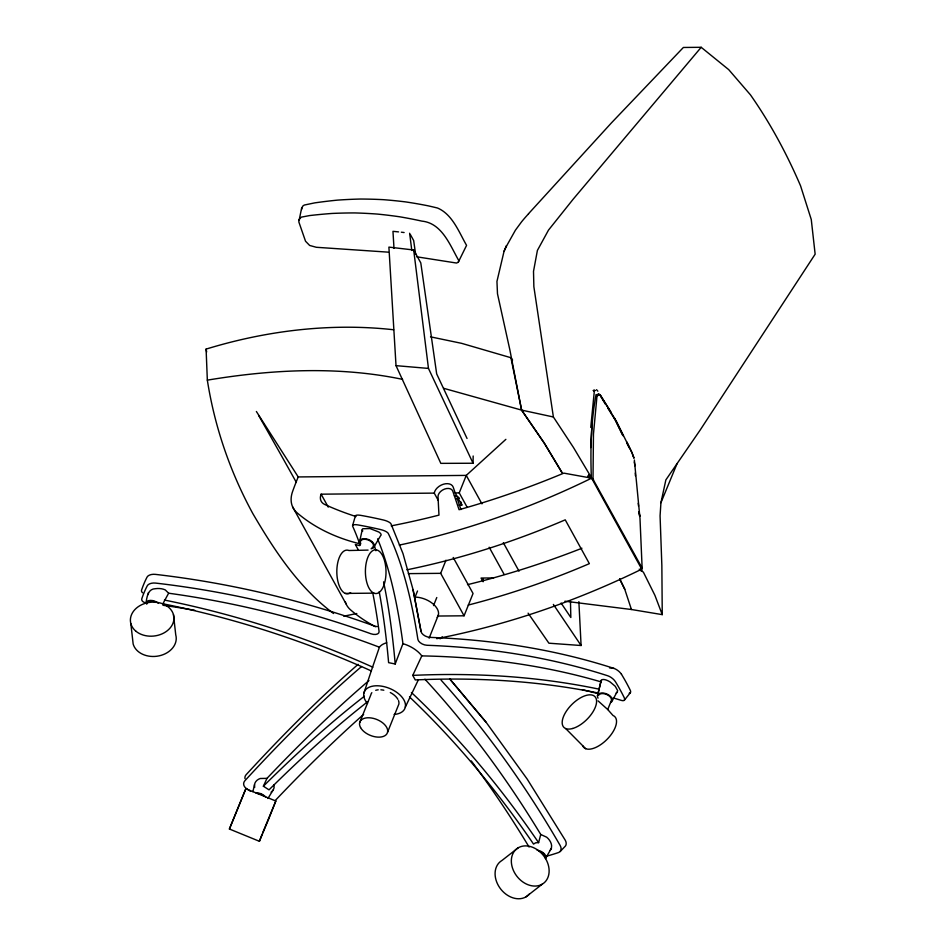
<?xml version="1.0" encoding="UTF-8"?>
<svg xmlns="http://www.w3.org/2000/svg" width="946" height="946" viewBox="0 0 946 946"><rect width="100%" height="100%" fill="white"/><g stroke="black" fill="none" stroke-linecap="round" stroke-linejoin="round"><path stroke-width="1.42" d="M467.04 438.483L436.674 373.906L420.793 262.905L413.686 249.992L388.901 247.107L396.019 365.653L440.824 463.363L473.059 463.244L473.166 455.996M640.655 568.96L641.908 568.83L641.991 567.837L593.012 479.22L593.461 434.072L597.092 394.967M596.075 394.494C590.872 422.07 590.339 450.237 591.368 478.203L593.012 479.22M158.502 603.382A7.828 4.553 21.9 0 0 146.086 602.567C146.961 596.737 147.943 588.85 155.428 588.696A10.784 5.924 -0.1 0 1 165.302 589.937L168.625 593.213L162.889 603.773A801.889 652.799 22.9 0 1 371.27 670.915L379.405 647.206A24.821 14.415 21.9 0 1 386.689 642.807M590.753 447.576L592.22 419.681M528.471 213.784L611.376 122.945L683.379 47.466L701.187 47.3L728.716 69.637L750.438 94.837A725.428 434.746 -77.2 0 1 800.564 185.842L811.266 219.507L815.145 254.19L700.253 429.922L665.866 479.906L660.935 502.704L660.072 515.795L661.857 565.613L662.247 614.628L631.431 609.508L564.916 601.195M148.286 594.502L148.416 592.598M537.115 850.182A7.828 4.553 21.9 0 1 545.464 858.601L551.412 848.266L551.613 845.57A10.784 7.592 42.5 0 0 546.67 837.198L540.745 834.478A798.554 521.92 73.9 0 0 424.931 679.216M301.561 209.515L302.625 206.228L304.245 205.057L314.699 202.882A481.573 302.909 -32.9 0 1 337.568 200.114A479.811 310.383 -30.9 0 1 360.473 199.038A479.232 318.435 -28.7 0 1 383.236 199.665A479.788 325.968 -26.8 0 1 405.763 201.924A481.289 333.796 -24.7 0 1 428.03 205.802A483.725 342.026 -22.6 0 1 437.56 208.037C452.495 214.375 458.987 232.208 466.567 245.369L458.242 262.279L456.504 263.035L416.701 256.804M641.908 568.83L641.991 567.837M590.753 427.426L594.348 390.887M612.31 700.619L617.714 690.746L615.243 686.276L610.016 681.889A10.784 4.363 38.1 0 0 602.484 679.571L601.218 680.316L597.517 695.594L601.218 680.316M362.247 529.736L359.468 542.271A7.828 4.553 21.9 0 1 370.146 540.308A7.828 4.553 21.9 0 1 371.104 548.798M252.878 791.719L254.509 784.66A10.784 8.549 12.6 0 1 260.28 778.487L266.985 778.357A798.554 207.363 -57 0 1 368.975 680.564M504.041 251.329L506.453 245.83L504.041 251.329L496.946 281.447L497.49 293.816L509.847 349.807L521.601 410.103L544.246 443.083L562.149 472.823L544.352 443.225L521.601 410.103L510.923 357.718L461.613 343.339L430.513 336.835M388.12 252.144L316.331 247.284L309.649 245.452L305.534 241.23L298.806 221.849L301.703 207.765M409.5 696.918A801.889 524.108 73.9 0 1 533.544 844.092L535.684 842.791L538.593 842.638L540.745 834.478M352.669 525.302L355.436 515.724M363.891 693.111L371.27 670.915M229.405 829.015L245.842 788.739L275.83 801.014L268.581 819.283L259.393 841.29L229.405 829.015L245.842 788.739M259.393 841.29L262.137 834.171M458.242 262.279L458.822 260.682C450.142 245.463 442.078 223.126 421.881 221.116A506.559 351.309 -24.7 0 0 399.78 216.811A504.987 343.091 -26.8 0 0 377.43 214.08A504.407 335.156 -28.7 0 0 354.88 212.933A505.01 326.689 -30.9 0 0 332.212 213.441A506.879 318.826 -32.9 0 0 309.59 215.57L301.254 217.154L298.759 219.98M379.192 591.676A801.889 195.219 -78.4 0 1 388.605 662.649L395.203 663.997L402.937 643.67A798.554 194.415 -78.4 0 0 377.584 538.853M429.117 638.207L438.412 614.9M359.634 722.709L370.879 694.731A14.805 8.597 21.9 0 1 371.849 692.697M414.821 597.706L417.517 590.99M467.076 507.115L459.236 492.878L466.26 475.4L505.874 439.346M437.62 616.035L464.072 615.799L440.682 573.335L445.968 560.209M433.54 605.594L436.78 597.529M387.576 732.192L398.822 704.214A14.805 8.597 21.9 0 0 398.479 700.596M464.072 615.799L473.047 593.485L453.205 557.454M262.669 832.835L275.83 801.014M582.677 745.744A21.853 10.607 -44.8 0 0 606.883 739.524A21.853 10.607 -44.8 0 0 613.02 715.495L607.722 709.524L611.14 701.116A6.941 4.032 21.9 0 0 607.143 694.695A6.941 4.032 21.9 0 0 598.688 695.109M660.935 502.704L677.088 463.564M367.722 701.66A801.889 208.226 -57 0 0 269.007 789.851L263.378 786.209L266.985 778.357M598.783 693.134A801.889 532.137 -28.8 0 0 415.27 679.938L412.763 675.385L421.798 655.897A798.554 529.926 -28.8 0 1 600.899 681.83M405.29 707.17L418.215 680.115M588.684 474.762L588.802 477.647L587.963 476.122L589.843 476.098L589.902 475.081L573.489 447.529L553.386 416.985L533.863 286.685L533.509 271.36L537.399 250.418L548.491 230.115L573.17 199.192L701.187 47.3M505.625 247.663L515.404 230.209L521.565 221.837A153.642 117.789 -16 0 1 528.542 213.82M550.158 850.419L551.412 848.266M373.635 547.568L380.599 535.708A10.784 3.335 16.2 0 0 378.944 532.078L370.016 528.554L362.779 528.755A10.784 3.323 16.3 0 0 362.791 530.966M267.919 798.495L273.087 790.076M624.289 700.253L630.308 692.779M560.221 851.459L565.306 846.173A6.941 4.836 43.7 0 0 565.2 840.131L527.206 779.114L486.126 722.283L449.811 679.027L486.126 722.283M593.52 390.733L595.247 390.485L593.177 390.509L594.313 390.296M518.219 847.782L501.971 860.47A21.853 16.862 52 0 0 501.084 889.524A21.853 16.862 52 0 0 529.37 894.029M526 896.855L542.247 884.167A21.853 16.862 52 0 0 536.867 849.473A21.853 16.862 52 0 0 511.585 864.289A21.853 16.862 52 0 0 542.247 884.167M616.153 693.04L617.407 692.271M343.776 616.189L356.784 613.528M333.536 613.505C298.676 587.466 274.541 550.678 252.842 513.607C230.174 472.007 214.683 426.965 207.34 380.15C271.727 369.413 338.337 365.948 402.582 379.358M589.843 476.098L587.963 476.122L589.311 476.276M256.378 411.498L298.215 476.938L466.26 475.4L481.952 503.875M356.051 516.551A422.874 280.619 -28.8 0 1 324.679 504.443A15.077 10.004 -28.8 0 1 321.12 494.179L434.249 493.114A10.359 6.87 -28.8 0 1 443.343 484.246A10.359 6.87 -28.8 0 1 453.229 487.214L455.156 492.913L461.849 505.058L459.058 505.081M455.156 492.913L459.236 492.878M408.353 573.631L440.682 573.335M493.587 577.935L481.041 578.053L483.039 581.695M345.325 593.414L373.906 593.154A21.853 10.3 89.5 0 0 385.4 564.561A21.853 10.3 89.5 0 0 367.817 557.383A21.853 10.3 89.5 0 0 373.906 593.154M368.077 550.099L348.932 550.513A21.853 10.3 89.5 0 0 336.859 573.513A21.853 10.3 89.5 0 0 350.647 592.61M578.869 601.656L581.092 645.515L548.905 643.197L528.105 613.162M396.019 365.653L428.467 368.42L473.059 463.244M609.567 667.888L613.942 668.396A6.941 2.696 37.9 0 1 621.475 674.297M436.733 638.668A583.505 387.221 -28.8 0 0 641.743 569.161L591.617 478.156L563.828 473.13A637.651 423.146 -28.8 0 1 459.07 509.717L452.803 491.199A8.041 5.333 -28.8 0 0 444.49 489.106A8.041 5.333 -28.8 0 0 438.01 496.768L438.968 515.121A637.651 423.146 -28.8 0 1 391.23 525.858M553.386 416.985L521.601 410.103L443.591 388.286M662.247 614.628L654.928 595.377L643.398 572.188L639.2 569.161M590.529 477.967L591.368 478.203M641.222 570.521L639.756 570.166L642.086 570.946M598.085 700.891L607.722 709.524M592.231 478.641L593.544 479.87M565.684 728.562L585.645 748.676M596.536 389.681L597.86 391.195M510.923 357.718L512.59 360.071M561.096 603.051L570.84 617.502L570.473 601.502M553.375 604.423L581.092 645.515M610.844 411.806L600 394.659L615.799 420.343M605.487 404.356L599.421 394.163M607.793 408.081L615.326 420.119L619.559 428.976M410.316 234.454L413.662 240.532L415.649 254.45M503.331 542.697L519.023 571.171M489.177 547.237L504.147 574.423M434.249 493.114L438.27 500.399M358.108 549.508L355.341 544.494A250.347 166.129 -28.8 0 0 359.61 545.629M321.12 494.179L328.25 507.115M292.633 506.902L346.106 603.962M616.094 420.71L632.129 453.004L626.926 442.054M614.143 417.564L623.331 436.035M626.607 442.622L629.232 447.907M620.174 430.241L622.574 435.077M619.736 579.011L624.715 589.133L631.431 609.508M619.772 579.094L624.774 589.287M460.69 501.628L461.849 505.058M460.95 509.563L457.817 500.304A8.041 5.333 -28.8 0 0 456.138 498.282M613.942 668.396A808.712 539.539 -28.4 0 0 430.111 637.391A6.941 3.713 23.1 0 1 421.053 631.514L413.047 589.606L402.996 553.611L390.982 523.836A6.941 2.058 17 0 0 383.556 520.04A266.689 154.872 21.9 0 0 360.58 515.334A6.941 2.105 15.3 0 0 355.365 516.528M393.654 329.764A432.913 333.749 -31.6 0 0 206.098 349.098L206.666 351.971M421.053 631.514L413.047 589.606M634.258 461.932L634.955 465.81M634.364 459.981L639.993 518.562L642.145 568.428M413.686 249.992L428.467 368.42M409.642 233.236L411.794 250.454M173.461 614.593L175.743 634.872A21.853 16.981 -6.5 0 1 159.082 655.862A21.853 16.981 -6.5 0 1 133.15 644.001L130.855 623.733M638.231 503.284L638.55 506.157M635.239 473.024L635.44 475.873M393.997 248.396L392.968 231.344A502.397 358.688 -33.6 0 1 398.562 231.9M254.509 784.66L254.675 787.427M483.122 578.668L483.264 581.494M273.938 784.695L274.092 787.439A10.784 8.538 12.4 0 1 271.124 792.145M206.098 349.098L207.34 380.15M298.215 476.938A378.4 251.104 -28.8 0 0 292.598 491.482A37.32 24.762 -28.8 0 0 297.02 512.744A250.347 166.129 -28.8 0 0 359.953 543.82M258.589 415.377A1091.897 84.241 57.2 0 1 296.37 482.436M360.781 543.855A6.941 4.032 21.9 0 1 367.793 539.835A6.941 4.032 21.9 0 1 372.133 547.71M257.501 793.469A6.941 4.032 21.9 0 1 263.922 796.106M538.641 851.045A6.941 4.032 21.9 0 1 545.05 857.029M146.736 604.187A6.941 4.032 21.9 0 1 156.208 602.448M547.084 856.035A263.26 152.874 21.9 0 0 558.684 852.476A6.941 4.836 43.7 0 0 560.115 845.417A798.294 518.81 74.3 0 0 441.084 680.139M250.572 791.341A263.26 152.874 21.9 0 1 246.303 788.444A6.941 5.51 10.9 0 1 244.848 780.781A798.294 202.621 -57.3 0 1 361.526 666.552M275.262 800.505A798.294 211.951 -56.8 0 1 363.619 714.384M471.285 760.915A798.294 524.675 73.4 0 1 529.086 847.037M374.309 545.464A801.889 195.219 -78.4 0 1 375.881 550.738M383.579 581.849A801.889 195.219 -78.4 0 1 395.203 663.997M402.937 643.67A24.821 14.415 21.9 0 1 421.798 655.897M360.178 545.286A798.294 189.649 -78.1 0 0 352.598 526.106A6.941 2.117 15.3 0 1 357.801 524.9A263.26 152.874 21.9 0 1 380.848 529.63A6.941 2.058 17 0 1 388.262 533.426A798.294 199.038 -78.7 0 1 417.884 639.39A6.941 3.713 23.2 0 0 426.942 645.267A798.294 532.586 -28.4 0 1 607.911 675.834A6.941 2.696 37.8 0 1 615.444 681.735A263.26 152.874 21.9 0 1 624.206 697.628A6.941 2.838 39.1 0 1 621.463 700.43A798.294 526.887 -29.3 0 0 613.209 697.912M372.783 593.071A798.294 189.649 -78.1 0 1 379.074 631.443A6.941 3.831 18.7 0 1 370.95 633.785A798.294 649.902 22.2 0 0 155.511 583.079A6.941 3.713 -0.4 0 0 147.292 585.751A263.26 152.874 21.9 0 0 141.805 598.723A6.941 3.879 -0.9 0 0 147.008 603.158M582.192 689.658A798.294 526.887 -29.3 0 1 599.256 693.974M412.763 675.385A801.889 532.137 -28.8 0 1 599.102 689.161M168.625 593.213A798.554 650.079 22.9 0 1 379.405 647.206M162.937 605.263A798.294 649.796 23.7 0 1 194.793 610.312M411.415 692.507A801.889 524.108 73.9 0 1 538.593 842.638M621.475 674.297A266.689 154.872 21.9 0 1 630.213 690.142A6.941 2.838 39.1 0 1 629.185 693.217M142.609 592.799A6.941 3.879 -0.9 0 1 141.616 589.973A266.689 154.872 21.9 0 1 147.091 577.036A6.941 3.713 -0.4 0 1 155.31 574.364A808.712 658.381 22.2 0 1 374.119 625.909A6.941 3.831 18.7 0 0 377.206 626.583M164.462 600.06A801.889 652.799 22.9 0 1 372.842 667.202M244.99 778.641A6.941 5.51 10.9 0 1 246.137 774.715A808.712 205.27 -57.3 0 1 358.156 664.317M263.378 786.209A801.889 208.226 -57 0 1 364.399 696.232M255.822 792.902A7.828 4.553 21.9 0 1 265.932 797.395M598.014 698.172A7.828 4.553 21.9 0 1 605.925 693.631A7.828 4.553 21.9 0 1 610.82 702.523M367.486 703.493A21.924 12.736 21.9 0 1 373.386 686.027A21.924 12.736 21.9 0 1 402.724 698.077A21.924 12.736 21.9 0 1 394.115 714.443M375.728 690.296A14.805 8.597 21.9 0 1 378.211 689.835M380.871 689.811A14.805 8.597 21.9 0 1 383.828 690.213M390.308 692.531A14.805 8.597 21.9 0 1 397.899 699.354M414.632 597.103A18.222 10.583 21.9 0 1 433.54 604.34A18.222 10.583 21.9 0 1 437.218 617.395M591.617 478.156A583.505 387.221 -28.8 0 1 399.318 545.085M375.479 626.737A250.347 166.129 -28.8 0 1 350.493 609.815A37.32 24.762 -28.8 0 1 345.266 601.668M406.863 569.823A583.505 387.221 -28.8 0 0 565.235 519.839L589.358 563.65A583.505 387.221 -28.8 0 1 468.235 605.062M581.92 548.254A637.651 423.146 -28.8 0 1 467.513 584.663M442.231 636.788A14.769 9.803 -28.8 0 1 440.032 638.857M454.387 495.799A10.359 6.87 -28.8 0 1 459.46 498.4M401.341 232.208A502.397 358.688 -33.6 0 1 404.119 232.539M598.227 394.387L597.742 395.783L598.475 393.737L598.227 394.387M633.43 456.54L632.247 453.477L633.997 458.242L633.43 456.54M639.685 516.256L639.07 511.94L639.685 516.256M572.744 728.467A21.853 10.607 -44.8 0 0 596.453 699.733A21.853 10.607 -44.8 0 0 568.936 707.691A21.853 10.607 -44.8 0 0 572.744 728.467M136.035 631.325A21.853 16.981 -6.5 0 0 172.917 623.414A21.853 16.981 -6.5 0 0 147.529 602.744A21.853 16.981 -6.5 0 0 136.035 631.325M360.556 727.569A14.805 8.597 21.9 0 0 384.762 735.787A14.805 8.597 21.9 0 0 375.503 718.995A14.805 8.597 21.9 0 0 360.556 727.569"/></g></svg>
